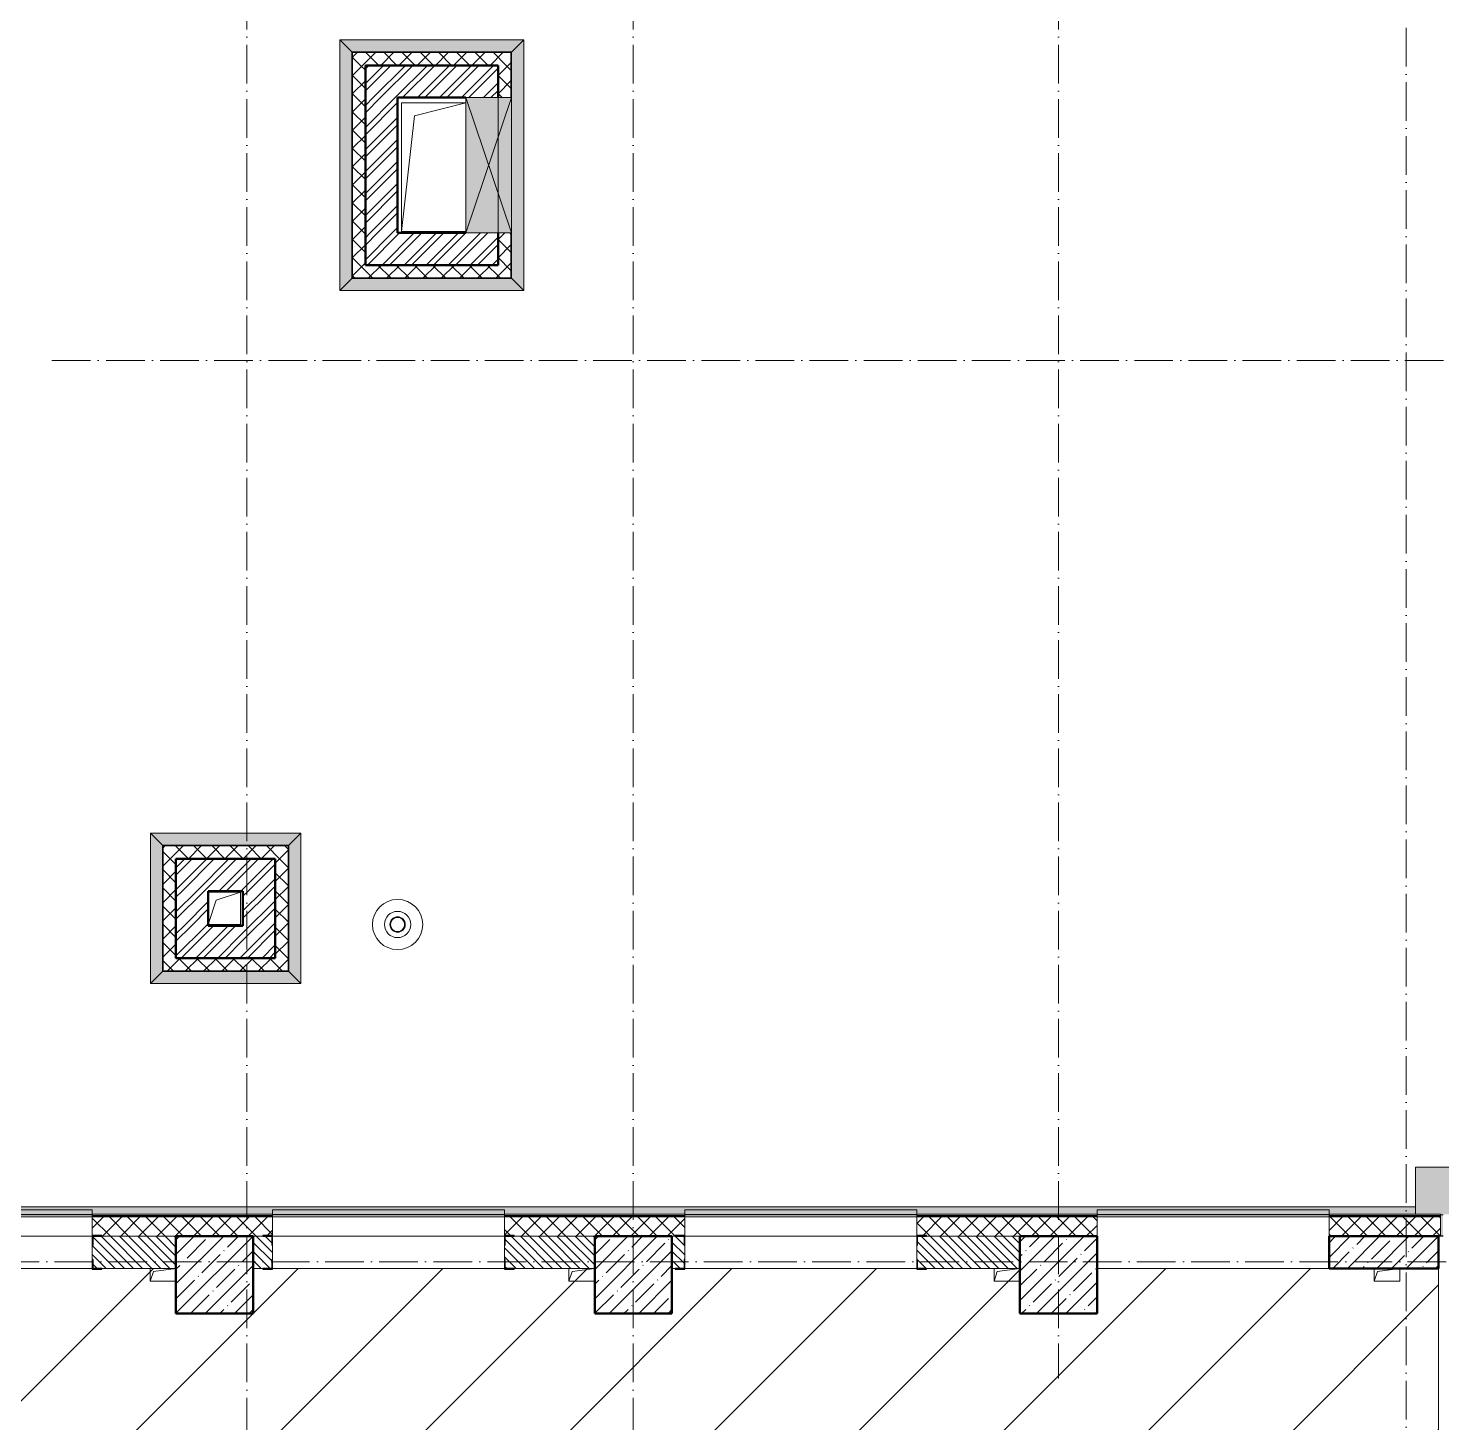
# Model space of a CAD drawing. Header units: millimetres. Extents: x -17017 to 628417, y -109036 to 199237.
# Drawn here: x 550821 to 561793, y 157117 to 167943 of the extents above; entities that cross this region are included whole.
import ezdxf

# ---------------------------------------------------------------- set-up
doc = ezdxf.new("R2010")
doc.units = ezdxf.units.MM
doc.linetypes.add('50_200_ШТРИХ_1Т_ш5_п1_п1_', pattern=[700, 500, -100, 0, -100])
for name, color, linetype, lineweight in [('3.1) ЖБ окна 1.2 м', 102, 'Continuous', 30), ('A-DETL-GENF-OTLN', 7, 'Continuous', 9), ('A-FLOR-____-OTLN', 7, 'Continuous', 9), ('A-GENM-____-MCUT', 7, 'Continuous', 25), ('A-GENM-____-OTLN', 7, 'Continuous', 9), ('A-GENM-____-OTLN-1', 7, 'Continuous', 25), ('A-GLAZ-____-OTLN', 7, 'Continuous', 9), ('A-WALL-____-MCUT', 7, 'Continuous', 13), ('A-WALL-____-MCUT-1', 7, 'Continuous', 9), ('A-WALL-____-MCUT-2', 7, 'Continuous', 50), ('A-WALL-____-OTLN', 7, 'Continuous', 9), ('A-WALL-____-PATT-1', 7, 'Continuous', 9), ('A-WALL-FNSH-MCUT-1', 7, 'Continuous', 9), ('S-COLS-____-MCUT', 7, 'Continuous', 50), ('S-COLS-____-OTLN', 7, 'Continuous', 9), ('S-GRID-____-OTLN-1', 7, '50_200_ШТРИХ_1Т_ш5_п1_п1_', 9), ('стяжа', 7, 'Continuous', 30)]:
    doc.layers.add(name, color=color, linetype=linetype, lineweight=lineweight)
doc.layers.add('A-GLAZ-____-OTLN-1', color=7, linetype='Continuous', lineweight=9, true_color=0xc0c0c0)
pattern_1 = [(45, (516567.8, 90784.41), (-70.71068, 70.71068), []), (135, (516567.8, 90784.41), (-70.71068, -70.71068), [])]
pattern_2 = [(135, (516567.8, 90784.41), (-35.35534, -35.35534), [])]
pattern_3 = [(45, (516567.8, 90784.41), (-85.53659, 85.53659), []), (45, (516624.82, 90784.41), (-85.53659, 85.53659), [])]

# ---------------------------------------------------------------- blocks, each defined once
blk = doc.blocks.new('BSC_Колонна _Прямоугольная - 600х600-V73-АР1_План отверстий 2 этажа в осях 1-64_Ю-ЯЯ')
at = {"layer": 'S-COLS-____-OTLN'}
h = blk.add_hatch(dxfattribs=at)
h.set_pattern_fill('FP_85', color=256, style=0, pattern_type=2)
h.set_pattern_definition([(45, (-35700, -67481.04), (-114.04925, 114.04925), []), (45, (-35585.95, -67481.04), (-114.04925, 114.04925), [201.613, -40.323, 3.353, -36.97])])
h.paths.add_polyline_path([(-300, -300), (300, -300), (300, 300), (-300, 300)], flags=0)
at = {"layer": 'S-COLS-____-MCUT'}
for p, q in [((300, 300), (-300, 300)), ((-300, 300), (-300, -300)), ((300, -300), (300, 300)), ((-300, -300), (300, -300))]:
    blk.add_line(p, q, dxfattribs=at)
blk = doc.blocks.new('BSC_Колонна _Прямоугольная - 600х600-V77-АР1_План отверстий 2 этажа в осях 1-64_Ю-ЯЯ')
at = {"layer": 'S-COLS-____-OTLN'}
h = blk.add_hatch(dxfattribs=at)
h.set_pattern_fill('FP_89', color=256, style=0, pattern_type=2)
h.set_pattern_definition([(45, (-38950, -67481.04), (-114.04925, 114.04925), []), (45, (-38835.95, -67481.04), (-114.04925, 114.04925), [201.613, -40.323, 3.353, -36.97])])
h.paths.add_polyline_path([(-300, -300), (300, -300), (300, 300), (-300, 300), (-300, 237)], flags=0)
at = {"layer": 'S-COLS-____-MCUT'}
for p, q in [((300, 300), (-300, 300)), ((-300, 300), (-300, -300)), ((300, -300), (300, 300)), ((-300, -300), (300, -300))]:
    blk.add_line(p, q, dxfattribs=at)
blk = doc.blocks.new('BSC_Колонна _Прямоугольная - 600х600-V85-АР1_План отверстий 2 этажа в осях 1-64_Ю-ЯЯ')
at = {"layer": 'S-COLS-____-OTLN'}
h = blk.add_hatch(dxfattribs=at)
h.set_pattern_fill('FP_98', color=256, style=0, pattern_type=2)
h.set_pattern_definition([(45, (-42250, -67481.04), (-114.04925, 114.04925), []), (45, (-42135.95, -67481.04), (-114.04925, 114.04925), [201.613, -40.323, 3.353, -36.97])])
h.paths.add_polyline_path([(-300, -300), (300, -300), (300, 300), (-300, 300)], flags=0)
at = {"layer": 'S-COLS-____-MCUT'}
for p, q in [((300, 300), (-300, 300)), ((-300, 300), (-300, -300)), ((300, -300), (300, 300)), ((-300, -300), (300, -300))]:
    blk.add_line(p, q, dxfattribs=at)
blk = doc.blocks.new('Фахверк_СКБ_Уголок - 250_1500-27508739-АР1_План отверстий 2 этажа в осях 1-64_Ю-ЯЯ')
at = {"layer": 'A-GENM-____-MCUT'}
for p, q in [((125, 181), (50, 181)), ((50, 181), (50, 175)), ((50, 175), (119, 175)), ((119, 175), (119, 106)), ((125, 106), (125, 181)), ((119, 106), (125, 106)), ((119, -75), (50, -75)), ((50, -75), (50, -81)), ((50, -81), (125, -81)), ((125, -6), (119, -6)), ((119, -6), (119, -75)), ((125, -81), (125, -6))]:
    blk.add_line(p, q, dxfattribs=at)
blk = doc.blocks.new('Фахверк_СКБ_Уголок - 250_1500_1-27508816-АР1_План отверстий 2 этажа в осях 1-64_Ю-ЯЯ')
at = {"layer": 'A-GENM-____-MCUT'}
for p, q in [((200, 181), (125, 181)), ((125, 181), (125, 106)), ((131, 106), (131, 175)), ((131, 175), (200, 175)), ((200, 175), (200, 181)), ((125, 106), (131, 106)), ((131, -6), (125, -6)), ((125, -6), (125, -81)), ((125, -81), (200, -81)), ((131, -75), (131, -6)), ((200, -75), (131, -75)), ((200, -81), (200, -75))]:
    blk.add_line(p, q, dxfattribs=at)
blk = doc.blocks.new('Отлив_СКБ - Отлив витража_СФТК-31884011-АР1_План отверстий 2 этажа в осях 1-64_Ю-ЯЯ')
at = {"layer": 'A-GLAZ-____-OTLN-1'}
for points in [[(1800, 2), (1800, 37), (0, 37), (0, 2), (1715, 2)], [(1715, 0), (1800, 0), (1800, 2), (0, 2), (0, 0)]]:
    blk.add_hatch(color=256, dxfattribs=at).paths.add_polyline_path(points, flags=0)
at = {"layer": 'A-GLAZ-____-OTLN'}
for p, q in [((0, 3), (0, 37)), ((1800, 37), (0, 37)), ((0, 2), (1800, 2)), ((1800, 37), (1800, 3)), ((1800, 0), (0, 0))]:
    blk.add_line(p, q, dxfattribs=at)
blk = doc.blocks.new('Кровельный аэратор - 143_Кровельный аэратор-15605992-АР1_План отверстий 2 этажа в осях 1-64_Ю-ЯЯ')
at = {"layer": 'A-GENM-____-OTLN'}
for radius, start, end in [(195, 360, 180), (195, 180, 360), (102, 360, 180), (102, 180, 360), (60, 360, 180), (60, 180, 360), (55, 360, 180), (55, 180, 360)]:
    blk.add_arc((0, 0), radius, start, end, dxfattribs=at)
blk = doc.blocks.new('Отлив_СКБ1 - Отлив_ТШ 50-30087073-АР1_План отверстий 2 этажа в осях 1-64_Ю-ЯЯ')
at = {"layer": 'A-GLAZ-____-OTLN-1'}
for points in [[(4965, 0), (4965, -2), (4985, -2), (4985, 0)], [(4965, -2), (4965, -165), (4985, -165), (4985, -2)], [(4965, -165), (4965, -170), (4450, -170), (4450, -204), (2650, -204), (2650, -170), (170, -170), (535, -535), (5180, -535), (5180, -170), (4985, -170), (4985, -165)]]:
    blk.add_hatch(color=256, dxfattribs=at).paths.add_polyline_path(points, flags=0)
at = {"layer": 'A-GLAZ-____-OTLN'}
for p, q in [((4965, 0), (4985, 0)), ((4985, -2), (4965, -2)), ((4985, -165), (4965, -165)), ((4985, -165), (4965, -165)), ((5180, -170), (5180, -535)), ((535, -535), (5180, -535))]:
    blk.add_line(p, q, dxfattribs=at)
blk = doc.blocks.new('AR_Отверстие прямоугольное _в плите_ - AR_Отверстие прямоугольное _в плите_-V173-АР1_План отверстий 2 этажа в осях 1-64_Ю-ЯЯ')
at = {"layer": 'A-GENM-____-OTLN'}
for p, q in [((-100, 50), (-100, -50)), ((-100, -50), (-75, 25)), ((-75, 25), (100, 50)), ((-100, -50), (100, -50))]:
    blk.add_line(p, q, dxfattribs=at)
blk = doc.blocks.new('AR_Отверстие прямоугольное _в плите_ - AR_Отверстие прямоугольное _в плите_-V171-АР1_План отверстий 2 этажа в осях 1-64_Ю-ЯЯ')
at = {"layer": 'A-GENM-____-OTLN'}
for p, q in [((-100, 50), (-100, -50)), ((-100, -50), (-75, 25)), ((-75, 25), (100, 50)), ((100, -50), (100, 50)), ((-100, -50), (100, -50))]:
    blk.add_line(p, q, dxfattribs=at)
blk = doc.blocks.new('AR_Отверстие прямоугольное _в плите_ - AR_Отверстие прямоугольное _в плите_-30458064-АР1_План отверстий 2 этажа в осях 1-64_Ю-ЯЯ')
at = {"layer": 'A-GENM-____-OTLN'}
for p, q in [((125, 125), (-125, 125)), ((-63, 63), (125, 125)), ((125, -125), (125, 125)), ((-125, -125), (-63, 63)), ((-125, -125), (125, -125))]:
    blk.add_line(p, q, dxfattribs=at)
blk = doc.blocks.new('AR_Отверстие прямоугольное _в плите_ - AR_Отверстие прямоугольное _в плите_-30552728-АР1_План отверстий 2 этажа в осях 1-64_Ю-ЯЯ')
at = {"layer": 'A-GENM-____-OTLN'}
for p, q in [((249, 500), (-250, 500)), ((-250, 500), (-250, -500)), ((-150, 400), (249, 500)), ((-250, -500), (-150, 400)), ((-250, -500), (249, -500))]:
    blk.add_line(p, q, dxfattribs=at)
blk = doc.blocks.new('AR_Отверстие прямоугольное _в стене__БезПР - AR_Отверстие прямоугольное _в стене__БезПР-31948034-АР1_План отверстий 2 этажа в осях 1-64_Ю-ЯЯ')
at = {"layer": 'A-GLAZ-____-OTLN'}
blk.add_hatch(color=256, dxfattribs=at).paths.add_polyline_path([(525, 230), (-525, 230), (-525, -125), (525, -125), (525, 211)], flags=0)
at = {"layer": 'A-DETL-GENF-OTLN'}
for p, q in [((-525, -125), (-525, 230)), ((-525, 230), (525, 230)), ((525, 230), (-525, -125)), ((-525, 230), (525, -125)), ((525, 230), (-525, 230)), ((-525, 230), (-525, -125)), ((525, 230), (525, -125)), ((525, -125), (525, 230)), ((525, -125), (-525, -125)), ((-525, -125), (525, -125))]:
    blk.add_line(p, q, dxfattribs=at)
at = {"layer": 'A-GLAZ-____-OTLN'}
blk.add_line((525, 125), (-525, 125), dxfattribs=at)
blk = doc.blocks.new('Отлив_СКБ1 - Отлив_Шахты-32497870-АР1_План отверстий 2 этажа в осях 1-64_Ю-ЯЯ')
at = {"layer": 'A-GLAZ-____-OTLN-1'}
blk.add_hatch(color=256, dxfattribs=at).paths.add_polyline_path([(969, -199), (873, -103), (873, -105), (-103, -105), (-103, -103), (-199, -199), (875, -199)], flags=0)
at = {"layer": 'A-GLAZ-____-OTLN'}
for p, q in [((-199, -199), (-103, -103)), ((873, -103), (969, -199)), ((-199, -199), (969, -199))]:
    blk.add_line(p, q, dxfattribs=at)
blk = doc.blocks.new('Отлив_СКБ1 - Отлив_Шахты-30185863-АР1_План отверстий 2 этажа в осях 1-64_Ю-ЯЯ')
at = {"layer": 'A-GLAZ-____-OTLN-1'}
blk.add_hatch(color=256, dxfattribs=at).paths.add_polyline_path([(1229, -199), (1133, -103), (1133, -105), (-103, -105), (-103, -103), (-199, -199), (1135, -199)], flags=0)
at = {"layer": 'A-GLAZ-____-OTLN'}
for p, q in [((-199, -199), (-103, -103)), ((1133, -103), (1229, -199)), ((-199, -199), (1229, -199))]:
    blk.add_line(p, q, dxfattribs=at)
blk = doc.blocks.new('Отлив_СКБ1 - Отлив_Шахты-32493152-АР1_План отверстий 2 этажа в осях 1-64_Ю-ЯЯ')
at = {"layer": 'A-GLAZ-____-OTLN-1'}
blk.add_hatch(color=256, dxfattribs=at).paths.add_polyline_path([(-199, -199), (1749, -199), (1653, -103), (1653, -105), (-103, -105), (-103, -103), (-105, -105)], flags=0)
at = {"layer": 'A-GLAZ-____-OTLN'}
for p, q in [((-199, -199), (-103, -103)), ((1653, -103), (1749, -199)), ((-199, -199), (1749, -199))]:
    blk.add_line(p, q, dxfattribs=at)
blk = doc.blocks.new('Отлив_СКБ1 - Отлив_Фасады на кровле-32719942-АР1_План отверстий 2 этажа в осях 1-64_Ю-ЯЯ')
at = {"layer": 'A-GLAZ-____-OTLN-1'}
blk.add_hatch(color=256, dxfattribs=at).paths.add_polyline_path([(18850, 170), (18850, 204), (20650, 204), (20650, 170), (21320, 170), (21320, 228), (228, 228), (170, 170), (2850, 170), (2850, 204), (4650, 204), (4650, 170), (6050, 170), (6050, 204), (7850, 204), (7850, 170), (9250, 170), (9250, 204), (11050, 204), (11050, 170), (12450, 170), (12450, 204), (14250, 204), (14250, 170), (15650, 170), (15650, 204), (17450, 204), (17450, 170), (18705, 170)], flags=0)
at = {"layer": 'A-GLAZ-____-OTLN'}
blk.add_line((21320, 228), (228, 228), dxfattribs=at)
blk = doc.blocks.new('2этаж')
at = {"layer": 'S-GRID-____-OTLN-1', "color": 251, "ltscale": 0.6, "true_color": 0x636466}
for p, q in [((20358.3, 549908.8), (20358.3, 511907.5)), ((23358.3, 549908.8), (23358.3, 511907.5)), ((26658.3, 549908.8), (26658.3, 525691.4)), ((29358.3, 549620.5), (29358.3, 511907.5)), ((18845.8, 533597), (88482.7, 533597)), ((88482.7, 526597), (-20260.4, 526597))]:
    blk.add_line(p, q, dxfattribs=at)

msp = doc.modelspace()

# ---------------------------------------------------------------- hatches: boundary and pattern name
at = {"layer": 'A-WALL-____-PATT-1'}
h = msp.add_hatch(dxfattribs=at)
h.set_pattern_fill('FP_1', color=256, style=0, pattern_type=2)
h.set_pattern_definition(pattern_1)
h.paths.add_polyline_path([(553670, 167655), (554568, 167655), (554568, 167755), (553338, 167755), (553338, 167655), (553438, 167655)], flags=0)
h = msp.add_hatch(dxfattribs=at)
h.set_pattern_fill('FP_1', color=256, style=0, pattern_type=2)
h.set_pattern_definition(pattern_1)
h.paths.add_polyline_path([(553338, 166105), (553438, 166105), (553438, 167655), (553338, 167655), (553338, 166171)], flags=0)
h = msp.add_hatch(dxfattribs=at)
h.set_pattern_fill('FP_3', color=256, style=0, pattern_type=2)
h.set_pattern_definition(pattern_3)
h.paths.add_polyline_path([(553688, 167405), (554468, 167405), (554468, 167655), (553438, 167655), (553438, 167405), (553670, 167405)], flags=0)
h = msp.add_hatch(dxfattribs=at)
h.set_pattern_fill('FP_1', color=256, style=0, pattern_type=2)
h.set_pattern_definition(pattern_1)
h.paths.add_polyline_path([(554568, 166005), (554568, 166355), (554468, 166355), (554468, 166005), (554554, 166005)], flags=0)
h.paths.add_polyline_path([(554468, 167405), (554568, 167405), (554568, 167655), (554468, 167655)], flags=0)
h = msp.add_hatch(dxfattribs=at)
h.set_pattern_fill('FP_3', color=256, style=0, pattern_type=2)
h.set_pattern_definition(pattern_3)
h.paths.add_polyline_path([(553670, 166355), (553688, 166355), (553688, 167405), (553438, 167405), (553438, 166355)], flags=0)
h = msp.add_hatch(dxfattribs=at)
h.set_pattern_fill('FP_3', color=256, style=0, pattern_type=2)
h.set_pattern_definition(pattern_3)
h.paths.add_polyline_path([(553670, 166105), (554218, 166105), (554218, 166355), (553438, 166355), (553438, 166105)], flags=0)
h = msp.add_hatch(dxfattribs=at)
h.set_pattern_fill('FP_3', color=256, style=0, pattern_type=2)
h.set_pattern_definition(pattern_3)
h.paths.add_polyline_path([(554468, 166105), (554468, 166355), (554218, 166355), (554218, 166105)], flags=0)
h = msp.add_hatch(dxfattribs=at)
h.set_pattern_fill('FP_1', color=256, style=0, pattern_type=2)
h.set_pattern_definition(pattern_1)
h.paths.add_polyline_path([(554468, 166005), (554468, 166105), (553338, 166105), (553338, 166005), (554112, 166005)], flags=0)
h = msp.add_hatch(dxfattribs=at)
h.set_pattern_fill('FP_1', color=256, style=0, pattern_type=2)
h.set_pattern_definition(pattern_1)
h.paths.add_polyline_path([(552838, 161495), (552838, 161595), (551868, 161595), (551868, 161495), (552786, 161495)], flags=0)
h = msp.add_hatch(dxfattribs=at)
h.set_pattern_fill('FP_1', color=256, style=0, pattern_type=2)
h.set_pattern_definition(pattern_1)
h.paths.add_polyline_path([(551968, 160725), (551968, 161495), (551868, 161495), (551868, 160725), (551903, 160725)], flags=0)
h = msp.add_hatch(dxfattribs=at)
h.set_pattern_fill('FP_3', color=256, style=0, pattern_type=2)
h.set_pattern_definition(pattern_3)
h.paths.add_polyline_path([(552218, 161245), (552738, 161245), (552738, 161495), (551968, 161495), (551968, 161245)], flags=0)
h = msp.add_hatch(dxfattribs=at)
h.set_pattern_fill('FP_1', color=256, style=0, pattern_type=2)
h.set_pattern_definition(pattern_1)
h.paths.add_polyline_path([(552838, 160625), (552838, 161495), (552738, 161495), (552738, 160625), (552786, 160625)], flags=0)
h = msp.add_hatch(dxfattribs=at)
h.set_pattern_fill('FP_3', color=256, style=0, pattern_type=2)
h.set_pattern_definition(pattern_3)
h.paths.add_polyline_path([(552218, 160975), (552218, 161245), (551968, 161245), (551968, 160975)], flags=0)
h = msp.add_hatch(dxfattribs=at)
h.set_pattern_fill('FP_3', color=256, style=0, pattern_type=2)
h.set_pattern_definition(pattern_3)
h.paths.add_polyline_path([(552738, 160725), (552738, 161245), (552488, 161245), (552488, 160725)], flags=0)
h = msp.add_hatch(dxfattribs=at)
h.set_pattern_fill('FP_3', color=256, style=0, pattern_type=2)
h.set_pattern_definition(pattern_3)
h.paths.add_polyline_path([(551968, 160725), (552488, 160725), (552488, 160975), (551968, 160975), (551968, 160924)], flags=0)
h = msp.add_hatch(dxfattribs=at)
h.set_pattern_fill('FP_1', color=256, style=0, pattern_type=2)
h.set_pattern_definition(pattern_1)
h.paths.add_polyline_path([(551903, 160625), (552738, 160625), (552738, 160725), (551868, 160725), (551868, 160625)], flags=0)
h = msp.add_hatch(dxfattribs=at)
h.set_pattern_fill('FP_1', color=256, style=0, pattern_type=2)
h.set_pattern_definition(pattern_1)
h.paths.add_polyline_path([(561768, 158565), (561783, 158565), (561783, 158715), (560918, 158715), (560918, 158565), (561624, 158565)], flags=0)
h.paths.add_polyline_path([(558089, 158565), (559118, 158565), (559118, 158715), (557718, 158715), (557718, 158571), (557793, 158571), (557793, 158565)], flags=0)
h.paths.add_polyline_path([(555818, 158565), (555843, 158565), (555843, 158571), (555918, 158571), (555918, 158715), (554518, 158715), (554518, 158571), (554593, 158571), (554593, 158565), (555438, 158565)], flags=0)
h.paths.add_polyline_path([(551903, 158565), (552643, 158565), (552643, 158571), (552718, 158571), (552718, 158715), (551318, 158715), (551318, 158571), (551393, 158571), (551393, 158565)], flags=0)
h.paths.add_polyline_path([(549443, 158565), (549443, 158571), (549518, 158571), (549518, 158715), (548118, 158715), (548118, 158571), (548193, 158571), (548193, 158565), (549251, 158565)], flags=0)
h.paths.add_polyline_path([(546243, 158565), (546243, 158571), (546318, 158571), (546318, 158715), (544918, 158715), (544918, 158571), (544993, 158571), (544993, 158565), (545818, 158565)], flags=0)
h.paths.add_polyline_path([(543043, 158565), (543043, 158571), (543118, 158571), (543118, 158715), (540268, 158715), (540268, 158565), (541298, 158565)], flags=0)
h = msp.add_hatch(dxfattribs=at)
h.set_pattern_fill('FP_6', color=256, style=0, pattern_type=2)
h.set_pattern_definition(pattern_2)
h.paths.add_polyline_path([(551903, 158315), (551968, 158315), (551968, 158565), (551324, 158565), (551324, 158496), (551318, 158496), (551318, 158384), (551324, 158384), (551324, 158315), (551393, 158315)], flags=0)
h.paths.add_polyline_path([(549251, 158315), (549512, 158315), (549512, 158384), (549518, 158384), (549518, 158496), (549512, 158496), (549512, 158565), (548968, 158565), (548968, 158315)], flags=0)
h = msp.add_hatch(dxfattribs=at)
h.set_pattern_fill('FP_6', color=256, style=0, pattern_type=2)
h.set_pattern_definition(pattern_2)
h.paths.add_polyline_path([(554554, 158315), (555218, 158315), (555218, 158565), (554524, 158565), (554524, 158496), (554518, 158496), (554518, 158384), (554524, 158384), (554524, 158315)], flags=0)
h.paths.add_polyline_path([(552712, 158315), (552712, 158384), (552718, 158384), (552718, 158496), (552712, 158496), (552712, 158565), (552568, 158565), (552568, 158315), (552643, 158315)], flags=0)
h = msp.add_hatch(dxfattribs=at)
h.set_pattern_fill('FP_6', color=256, style=0, pattern_type=2)
h.set_pattern_definition(pattern_2)
h.paths.add_polyline_path([(557724, 158315), (558518, 158315), (558518, 158565), (557724, 158565), (557724, 158496), (557718, 158496), (557718, 158384), (557724, 158384), (557724, 158317)], flags=0)
h.paths.add_polyline_path([(555843, 158315), (555912, 158315), (555912, 158384), (555918, 158384), (555918, 158496), (555912, 158496), (555912, 158565), (555818, 158565), (555818, 158315)], flags=0)
h = msp.add_hatch(dxfattribs=at)
h.set_pattern_fill('FP_13', color=256, style=0, pattern_type=2)
h.set_pattern_definition([(45, (516567.8, 90784.41), (-114.04925, 114.04925), []), (45, (516681.85, 90784.41), (-114.04925, 114.04925), [201.612, -40.322, 3.353, -36.97])])
h.paths.add_polyline_path([(561624, 158315), (561768, 158315), (561768, 158565), (560918, 158565), (560918, 158315)], flags=0)
at = {"layer": 'стяжа'}
h = msp.add_hatch(dxfattribs=at)
h.set_pattern_fill('ANSI31', color=5, scale=250)
h.set_pattern_definition([(45, (473308.1, 27070.75), (-561.266, 561.266), [])])
h.paths.add_polyline_path([(522118, 167415), (523944, 167415), (523944, 157815), (522118, 157815)])
h.paths.add_polyline_path([(519018, 157815), (524168, 157815), (524168, 152815), (519018, 152815)])
h.paths.add_polyline_path([(561768, 158315), (524168, 158315), (524168, 153965), (561768, 153965)])

# ---------------------------------------------------------------- linework, layer by layer
at = {"layer": 'A-FLOR-____-OTLN'}
for p, q in [((553719, 167364), (554218, 167364)), ((553719, 166364), (553719, 167364)), ((554218, 166364), (553719, 166364)), ((552218, 161235), (552468, 161235)), ((552468, 161235), (552468, 160985)), ((552468, 160985), (552218, 160985)), ((561768, 153965), (561768, 158315))]:
    msp.add_line(p, q, dxfattribs=at)
at = {"layer": 'A-WALL-____-MCUT'}
for p, q in [((551393, 158565), (551968, 158565)), ((552568, 158565), (552643, 158565)), ((554593, 158565), (555218, 158565)), ((555818, 158565), (555843, 158565)), ((557793, 158565), (558518, 158565)), ((551318, 158496), (551318, 158384)), ((552718, 158384), (552718, 158496)), ((554518, 158496), (554518, 158384)), ((555918, 158384), (555918, 158496)), ((557718, 158496), (557718, 158384)), ((551393, 158315), (551968, 158315)), ((552568, 158315), (552643, 158315)), ((554593, 158315), (555218, 158315)), ((555818, 158315), (555843, 158315)), ((557793, 158315), (558518, 158315))]:
    msp.add_line(p, q, dxfattribs=at)
at = {"layer": 'A-WALL-____-MCUT-1'}
for p, q in [((553335, 167760), (553333, 167760)), ((553333, 167760), (553333, 167758)), ((554573, 167758), (553333, 167758)), ((553333, 167755), (553335, 167755)), ((553335, 167760), (553335, 166000)), ((554568, 167755), (553338, 167755)), ((553338, 167755), (553338, 166005)), ((554568, 167405), (554568, 167755)), ((554573, 167760), (554571, 167760)), ((554571, 167405), (554571, 167760)), ((554573, 167755), (554571, 167755)), ((554573, 167758), (554573, 167760)), ((554568, 166005), (554568, 166355)), ((554571, 166000), (554571, 166355)), ((553335, 166005), (553333, 166005)), ((553333, 166002), (554573, 166002)), ((553333, 166002), (553333, 166000)), ((553333, 166000), (553335, 166000)), ((553338, 166005), (554568, 166005)), ((554568, 166002), (554568, 166000)), ((554571, 166000), (554573, 166000)), ((554573, 166000), (554573, 166002)), ((551865, 161600), (551863, 161600)), ((551863, 161600), (551863, 161598)), ((552843, 161598), (551863, 161598)), ((551863, 161595), (551865, 161595)), ((551865, 161600), (551865, 160620)), ((552838, 161595), (551868, 161595)), ((551868, 161595), (551868, 160625)), ((552838, 160625), (552838, 161595)), ((552843, 161600), (552841, 161600)), ((552841, 160620), (552841, 161600)), ((552841, 161595), (552843, 161595)), ((552843, 161598), (552843, 161600)), ((551865, 160625), (551863, 160625)), ((551863, 160622), (552843, 160622)), ((551863, 160622), (551863, 160620)), ((551868, 160625), (552838, 160625)), ((552838, 160622), (552838, 160620)), ((552843, 160620), (552843, 160622)), ((551863, 160620), (551865, 160620)), ((552841, 160620), (552843, 160620)), ((552718, 158727), (551318, 158727)), ((552718, 158721), (551318, 158721)), ((552718, 158715), (551318, 158715)), ((551318, 158715), (551318, 158571)), ((552718, 158571), (552718, 158715)), ((555918, 158727), (554518, 158727)), ((555918, 158721), (554518, 158721)), ((554518, 158715), (554518, 158571)), ((555918, 158571), (555918, 158715)), ((559118, 158727), (557718, 158727)), ((559118, 158721), (557718, 158721)), ((557718, 158715), (557718, 158571)), ((559118, 158565), (559118, 158715)), ((561783, 158727), (560918, 158727)), ((561783, 158721), (560918, 158721)), ((560918, 158715), (560918, 158565)), ((561783, 158565), (561783, 158715)), ((561768, 158565), (561783, 158565))]:
    msp.add_line(p, q, dxfattribs=at)
at = {"layer": 'A-WALL-____-MCUT-2'}
for p, q in [((554468, 167655), (553438, 167655)), ((553438, 167655), (553438, 166105)), ((554468, 167405), (554468, 167655)), ((553688, 167405), (554218, 167405)), ((553688, 166355), (553688, 167405)), ((554218, 166355), (553688, 166355)), ((554468, 166105), (554468, 166355)), ((553438, 166105), (554468, 166105)), ((552738, 161495), (551968, 161495)), ((551968, 161495), (551968, 160725)), ((552738, 160725), (552738, 161495)), ((552218, 161245), (552488, 161245)), ((552218, 160975), (552218, 161245)), ((552488, 161245), (552488, 160975)), ((552488, 160975), (552218, 160975)), ((551968, 160725), (552738, 160725)), ((560918, 158565), (561768, 158565)), ((560918, 158565), (560918, 158315)), ((561768, 158315), (561768, 158565)), ((560918, 158315), (561768, 158315))]:
    msp.add_line(p, q, dxfattribs=at)
at = {"layer": 'A-WALL-____-OTLN'}
for p, q in [((549518, 158715), (551318, 158715)), ((552718, 158715), (554518, 158715)), ((555918, 158715), (557718, 158715)), ((559118, 158715), (560918, 158715)), ((551318, 158565), (549518, 158565)), ((554518, 158565), (552718, 158565)), ((557718, 158565), (555918, 158565)), ((551318, 158315), (549518, 158315)), ((554518, 158315), (552718, 158315)), ((557718, 158315), (555918, 158315)), ((560918, 158315), (559118, 158315))]:
    msp.add_line(p, q, dxfattribs=at)
at = {"layer": 'A-WALL-FNSH-MCUT-1'}
for p, q in [((553333, 167758), (553333, 166002)), ((554571, 167760), (553335, 167760)), ((554573, 167405), (554573, 167758)), ((554573, 166002), (554573, 166355)), ((553335, 166000), (554571, 166000)), ((551863, 161598), (551863, 160622)), ((552841, 161600), (551865, 161600)), ((552843, 160622), (552843, 161598)), ((551865, 160620), (552841, 160620)), ((552718, 158735), (551318, 158735)), ((551318, 158735), (551318, 158715)), ((552718, 158715), (552718, 158735)), ((555918, 158735), (554518, 158735)), ((554518, 158735), (554518, 158715)), ((554518, 158715), (555918, 158715)), ((555918, 158715), (555918, 158735)), ((559118, 158735), (557718, 158735)), ((557718, 158735), (557718, 158715)), ((557718, 158715), (559118, 158715)), ((559118, 158715), (559118, 158735)), ((561783, 158735), (560918, 158735)), ((560918, 158735), (560918, 158715)), ((560918, 158715), (561783, 158715)), ((561783, 158715), (561783, 158735))]:
    msp.add_line(p, q, dxfattribs=at)

# ---------------------------------------------------------------- block references
at = {"layer": '3.1) ЖБ окна 1.2 м'}
msp.add_blockref('2этаж', (532159, -368232), dxfattribs=at)
at = {"layer": 'A-GENM-____-OTLN'}
for name, p in [('AR_Отверстие прямоугольное _в плите_ - AR_Отверстие прямоугольное _в плите_-30552728-АР1_План отверстий 2 этажа в осях 1-64_Ю-ЯЯ', (553969, 166864)), ('AR_Отверстие прямоугольное _в плите_ - AR_Отверстие прямоугольное _в плите_-30458064-АР1_План отверстий 2 этажа в осях 1-64_Ю-ЯЯ', (552343, 161110)), ('Кровельный аэратор - 143_Кровельный аэратор-15605992-АР1_План отверстий 2 этажа в осях 1-64_Ю-ЯЯ', (553688, 160985)), ('AR_Отверстие прямоугольное _в плите_ - AR_Отверстие прямоугольное _в плите_-V173-АР1_План отверстий 2 этажа в осях 1-64_Ю-ЯЯ', (551868, 158265)), ('AR_Отверстие прямоугольное _в плите_ - AR_Отверстие прямоугольное _в плите_-V173-АР1_План отверстий 2 этажа в осях 1-64_Ю-ЯЯ', (555118, 158265)), ('AR_Отверстие прямоугольное _в плите_ - AR_Отверстие прямоугольное _в плите_-V173-АР1_План отверстий 2 этажа в осях 1-64_Ю-ЯЯ', (558418, 158265)), ('AR_Отверстие прямоугольное _в плите_ - AR_Отверстие прямоугольное _в плите_-V171-АР1_План отверстий 2 этажа в осях 1-64_Ю-ЯЯ', (561368, 158265))]:
    msp.add_blockref(name, p, dxfattribs=at)
at = {"layer": 'A-GENM-____-OTLN-1', "rotation": 180}
for name, p in [('Фахверк_СКБ_Уголок - 250_1500-27508739-АР1_План отверстий 2 этажа в осях 1-64_Ю-ЯЯ', (551443, 158490)), ('Фахверк_СКБ_Уголок - 250_1500_1-27508816-АР1_План отверстий 2 этажа в осях 1-64_Ю-ЯЯ', (552843, 158490)), ('Фахверк_СКБ_Уголок - 250_1500-27508739-АР1_План отверстий 2 этажа в осях 1-64_Ю-ЯЯ', (554643, 158490)), ('Фахверк_СКБ_Уголок - 250_1500_1-27508816-АР1_План отверстий 2 этажа в осях 1-64_Ю-ЯЯ', (556043, 158490)), ('Фахверк_СКБ_Уголок - 250_1500-27508739-АР1_План отверстий 2 этажа в осях 1-64_Ю-ЯЯ', (557843, 158490))]:
    msp.add_blockref(name, p, dxfattribs=at)
at = {"layer": 'A-GLAZ-____-OTLN'}
for name, p, rotation in [('Отлив_СКБ1 - Отлив_Шахты-30185863-АР1_План отверстий 2 этажа в осях 1-64_Ю-ЯЯ', (554468, 167655), 180), ('Отлив_СКБ1 - Отлив_Шахты-32493152-АР1_План отверстий 2 этажа в осях 1-64_Ю-ЯЯ', (553438, 167655), 269.9999999999998), ('Отлив_СКБ1 - Отлив_Шахты-32493152-АР1_План отверстий 2 этажа в осях 1-64_Ю-ЯЯ', (554468, 166105), 89.99999999999984), ('AR_Отверстие прямоугольное _в стене__БезПР - AR_Отверстие прямоугольное _в стене__БезПР-31948034-АР1_План отверстий 2 этажа в осях 1-64_Ю-ЯЯ', (554343, 166880), 270), ('Отлив_СКБ1 - Отлив_Шахты-32497870-АР1_План отверстий 2 этажа в осях 1-64_Ю-ЯЯ', (551968, 161495), 270), ('Отлив_СКБ1 - Отлив_Шахты-32497870-АР1_План отверстий 2 этажа в осях 1-64_Ю-ЯЯ', (552738, 161495), 180), ('Отлив_СКБ1 - Отлив_Шахты-32497870-АР1_План отверстий 2 этажа в осях 1-64_Ю-ЯЯ', (552738, 160725), 90), ('Отлив_СКБ1 - Отлив_ТШ 50-30087073-АР1_План отверстий 2 этажа в осях 1-64_Ю-ЯЯ', (566768, 158565), 180)]:
    msp.add_blockref(name, p, dxfattribs=dict(at, rotation=rotation))
for name, p in [('Отлив_СКБ1 - Отлив_Шахты-30185863-АР1_План отверстий 2 этажа в осях 1-64_Ю-ЯЯ', (553438, 166105)), ('Отлив_СКБ1 - Отлив_Шахты-32497870-АР1_План отверстий 2 этажа в осях 1-64_Ю-ЯЯ', (551968, 160725)), ('Отлив_СКБ1 - Отлив_Фасады на кровле-32719942-АР1_План отверстий 2 этажа в осях 1-64_Ю-ЯЯ', (540268, 158565)), ('Отлив_СКБ - Отлив витража_СФТК-31884011-АР1_План отверстий 2 этажа в осях 1-64_Ю-ЯЯ', (549518, 158732)), ('Отлив_СКБ - Отлив витража_СФТК-31884011-АР1_План отверстий 2 этажа в осях 1-64_Ю-ЯЯ', (552718, 158732)), ('Отлив_СКБ - Отлив витража_СФТК-31884011-АР1_План отверстий 2 этажа в осях 1-64_Ю-ЯЯ', (555918, 158732)), ('Отлив_СКБ - Отлив витража_СФТК-31884011-АР1_План отверстий 2 этажа в осях 1-64_Ю-ЯЯ', (559118, 158732))]:
    msp.add_blockref(name, p, dxfattribs=at)
at = {"layer": 'S-COLS-____-OTLN'}
for name, p in [('BSC_Колонна _Прямоугольная - 600х600-V73-АР1_План отверстий 2 этажа в осях 1-64_Ю-ЯЯ', (552268, 158265)), ('BSC_Колонна _Прямоугольная - 600х600-V77-АР1_План отверстий 2 этажа в осях 1-64_Ю-ЯЯ', (555518, 158265)), ('BSC_Колонна _Прямоугольная - 600х600-V85-АР1_План отверстий 2 этажа в осях 1-64_Ю-ЯЯ', (558818, 158265))]:
    msp.add_blockref(name, p, dxfattribs=at)

doc.saveas('drawing.dxf')
